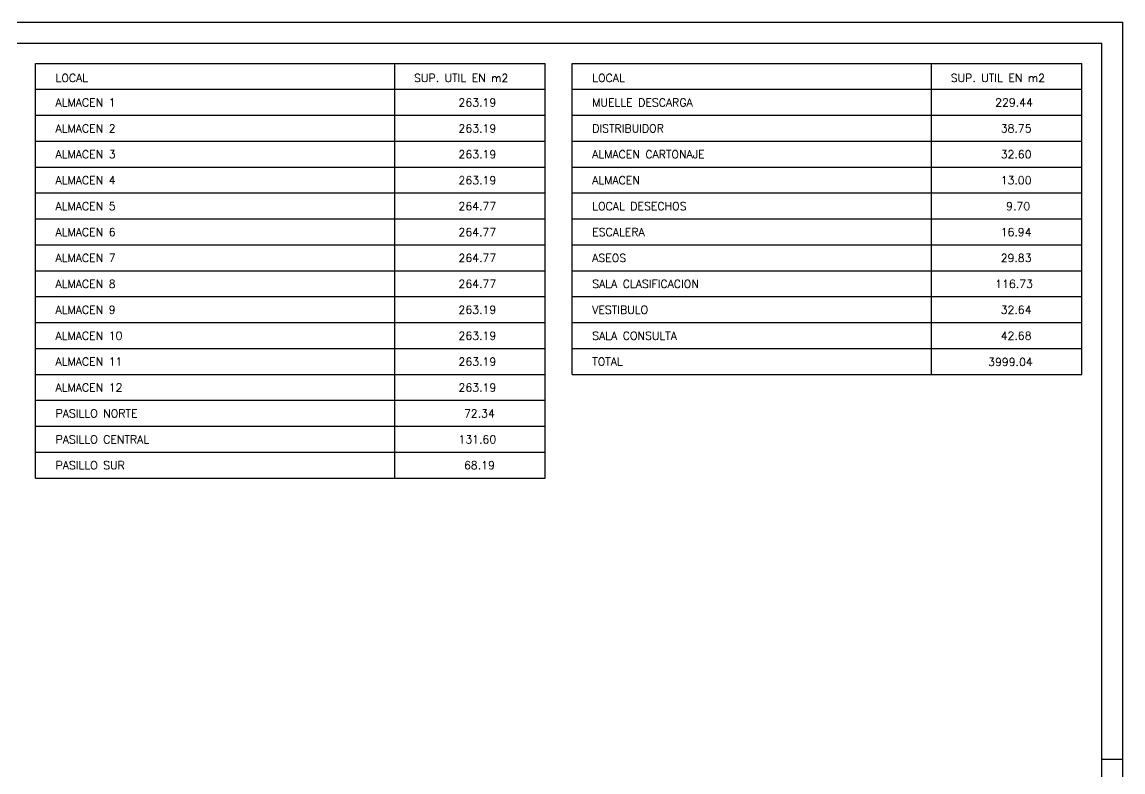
# Model space of a CAD drawing. Extents: x -1 to 154, y -18 to 77.
# Drawn here: x 101.6 to 153.8, y 41.3 to 76.9 of the extents above; entities that cross this region are included whole.
import ezdxf

# ---------------------------------------------------------------- set-up
doc = ezdxf.new("R2010")
doc.units = 0
doc.layers.add('FORMATO', color=7, linetype='CONTINUOUS')
doc.layers.add('SUP', color=4, linetype='CONTINUOUS')
doc.styles.add('ROMANS', font='romans.shx')

msp = doc.modelspace()

# ---------------------------------------------------------------- linework, layer by layer
at = {"layer": 'FORMATO'}
for p, q in [((-1.023, 76.876), (153.848, 76.876)), ((153.848, -17.724), (153.848, 76.876)), ((152.848, 41.876), (153.848, 41.876))]:
    msp.add_line(p, q, dxfattribs=at)
at = {"layer": 'FORMATO', "color": 5}
for p in [(3.977, 75.876), (152.848, -16.724)]:
    msp.add_line(p, (152.848, 75.876), dxfattribs=at)
at = {"layer": 'SUP'}
for p, q in [((102.193, 55.223), (102.193, 74.91)), ((102.193, 74.91), (126.404, 74.91)), ((119.267, 55.223), (119.267, 74.91)), ((126.404, 55.223), (126.404, 74.91)), ((127.686, 60.145), (127.686, 74.91)), ((127.686, 74.91), (151.896, 74.91)), ((144.759, 60.145), (144.759, 74.91)), ((151.896, 60.145), (151.896, 74.91)), ((102.193, 73.68), (126.404, 73.68)), ((127.686, 73.68), (151.896, 73.68)), ((127.686, 61.375), (151.896, 61.375)), ((127.686, 60.145), (151.896, 60.145)), ((102.193, 55.223), (126.404, 55.223))]:
    msp.add_line(p, q, dxfattribs=at)
at = {"layer": 'SUP', "color": 7}
for p, q in [((102.193, 72.449), (126.404, 72.449)), ((127.686, 72.449), (151.896, 72.449)), ((102.193, 71.219), (126.404, 71.219)), ((127.686, 71.219), (151.896, 71.219)), ((102.193, 69.988), (126.404, 69.988)), ((127.686, 69.988), (151.896, 69.988)), ((102.193, 68.758), (126.404, 68.758)), ((127.686, 68.758), (151.896, 68.758)), ((102.193, 67.528), (126.404, 67.528)), ((127.686, 67.528), (151.896, 67.528)), ((102.193, 66.297), (126.404, 66.297)), ((127.686, 66.297), (151.896, 66.297)), ((102.193, 65.067), (126.404, 65.067)), ((127.686, 65.067), (151.896, 65.067)), ((102.193, 63.836), (126.404, 63.836)), ((127.686, 63.836), (151.896, 63.836)), ((102.193, 62.606), (126.404, 62.606)), ((127.686, 62.606), (151.896, 62.606)), ((102.193, 61.375), (126.404, 61.375)), ((102.193, 60.145), (126.404, 60.145)), ((102.193, 58.914), (126.404, 58.914)), ((102.193, 57.684), (126.404, 57.684)), ((102.193, 56.453), (126.404, 56.453))]:
    msp.add_line(p, q, dxfattribs=at)

# ---------------------------------------------------------------- texts
at = {"layer": 'SUP', "style": 'ROMANS'}
for s, p in [('LOCAL', (103.145, 74.028)), ('SUP. UTIL EN m2', (120.174, 74.028)), ('LOCAL', (128.638, 74.028)), ('SUP. UTIL EN m2', (145.667, 74.028)), ('TOTAL', (128.637, 60.56)), ('3999.04', (147.443, 60.543))]:
    msp.add_text(s, height=0.38, dxfattribs=at).set_placement(p)
at = {"layer": 'SUP', "color": 7, "style": 'ROMANS'}
for s, p in [('ALMACEN 1', (103.145, 72.865)), ('263.19', (122.285, 72.865)), ('MUELLE DESCARGA', (128.637, 72.865)), ('229.44', (147.778, 72.865)), ('ALMACEN 2', (103.145, 71.634)), ('263.19', (122.285, 71.634)), ('DISTRIBUIDOR', (128.637, 71.634)), (' 38.75', (147.778, 71.634)), ('ALMACEN 3', (103.145, 70.404)), ('263.19', (122.285, 70.404)), ('ALMACEN CARTONAJE', (128.637, 70.404)), (' 32.60', (147.778, 70.404)), ('ALMACEN 4', (103.145, 69.173)), ('263.19', (122.285, 69.173)), ('ALMACEN', (128.637, 69.173)), (' 13.00', (147.778, 69.173)), ('ALMACEN 5', (103.145, 67.943)), ('264.77', (122.285, 67.943)), ('LOCAL DESECHOS', (128.637, 67.943)), ('  9.70', (147.778, 67.943)), ('ALMACEN 6', (103.145, 66.712)), ('264.77', (122.285, 66.712)), ('ESCALERA', (128.637, 66.712)), (' 16.94', (147.778, 66.712)), ('ALMACEN 7', (103.145, 65.482)), ('264.77', (122.285, 65.482)), ('ASEOS', (128.637, 65.482)), (' 29.83', (147.778, 65.482)), ('ALMACEN 8', (103.145, 64.251)), ('264.77', (122.285, 64.251)), ('SALA CLASIFICACION', (128.637, 64.251)), ('116.73', (147.778, 64.251)), ('ALMACEN 9', (103.145, 63.021)), ('263.19', (122.285, 63.021)), ('VESTIBULO', (128.637, 63.021)), (' 32.64', (147.778, 63.021)), ('ALMACEN 10', (103.145, 61.79)), ('263.19', (122.285, 61.79)), ('SALA CONSULTA', (128.637, 61.79)), (' 42.68', (147.778, 61.79)), ('ALMACEN 11', (103.145, 60.56)), ('263.19', (122.285, 60.56)), ('ALMACEN 12', (103.145, 59.329)), ('263.19', (122.285, 59.329)), ('PASILLO NORTE', (103.145, 58.099)), (' 72.34', (122.285, 58.099)), ('PASILLO CENTRAL', (103.145, 56.868)), ('131.60', (122.285, 56.868)), ('PASILLO SUR', (103.145, 55.638)), (' 68.19', (122.285, 55.638))]:
    msp.add_text(s, height=0.38, dxfattribs=at).set_placement(p)

doc.saveas('drawing.dxf')
